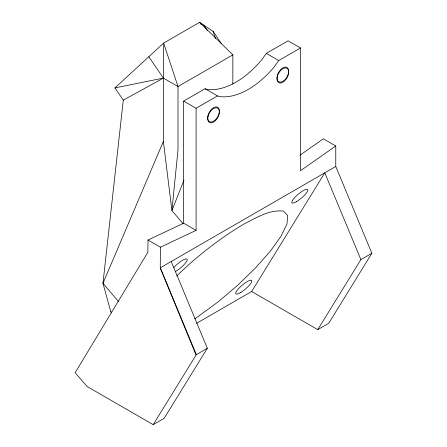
<?xml version="1.0" encoding="UTF-8"?>
<svg xmlns="http://www.w3.org/2000/svg" width="447" height="447" viewBox="0 0 447 447"><rect width="100%" height="100%" fill="white"/><g stroke="black" fill="none" stroke-linecap="round" stroke-linejoin="round"><path stroke-width="0.67" d="M300.501 47.985L278.738 60.546L273.905 67.29A77.571 44.784 -60 0 1 219.097 96.507L217.505 95.904L196.082 108.269L196.082 230.378L183.656 223.204L183.656 101.095L205.078 88.73L206.67 89.333A77.571 44.784 -60 0 0 261.478 60.116L266.311 53.372L288.075 40.811L300.501 47.985L300.501 170.715L335.77 145.979L323.343 138.805L300.021 155.165M207.33 348.274L164.166 418.319L153.198 424.65L87.12 386.504L75.124 372.714L147.828 252.371L148.013 240.033L160.439 247.202L160.255 267.831L195.965 354.84L207.33 348.274L171.223 261.501M221.371 43.538L213.029 31.29L199.574 22.35L163.652 43.085L114.94 87.919L123.283 100.167L102.961 283.32L110.806 311.721L111.627 312.827M183.985 180.202L171.905 210.587L182.974 223.589M163.373 141.436L171.905 210.587L177.995 149.885L177.995 86.539L163.652 43.085L163.373 141.436L102.961 283.32L118.461 301.524M153.198 424.65L196.362 354.605L160.255 267.831L335.77 166.496L335.77 145.979M251.661 291.505L324.796 172.833L360.902 259.612L317.739 329.651L251.661 291.505L196.641 323.27M335.77 166.496L371.876 253.276L328.713 323.321L317.739 329.651M176.777 275.95C196.943 256.103 219.538 238.759 243.732 224.103C256.142 218.007 268.954 209.503 283.404 211.09L287.756 215.566L286.913 224.193L280.923 236.39L270.2 251.315L255.472 267.96L237.743 285.186L218.22 301.82L194.769 318.94M201.267 24.54L199.574 22.35L232.848 54.869L177.995 86.539L163.373 78.096L148.817 56.741M360.902 259.612L371.876 253.276M123.283 100.167L163.373 78.096L114.94 87.919M148.013 240.033L183.656 223.204M160.439 247.202L196.082 230.378M266.311 53.372L278.738 60.546M205.078 88.73L217.505 95.904M183.656 101.095L196.082 108.269M110.806 311.721L111.689 312.76M203.67 25.071L207.604 30.843M213.029 31.29L215.51 38.531M232.848 54.869L232.848 84.109M173.693 267.624A10.342 2.514 -40.2 0 1 184.326 259.416A10.342 2.514 -40.2 0 1 185.958 262.367A10.342 2.514 -40.2 0 1 175.749 271.351M207.9 116.84L207.704 118.701A8.275 4.777 -60 0 0 213.554 122.081A8.275 4.777 -60 0 0 219.404 111.946L219.203 110.314A8.275 4.777 -60 0 0 213.554 108.571A8.275 4.777 -60 0 0 207.9 116.84M219.404 111.068L219.203 112.929A8.275 4.777 -60 0 1 213.554 121.198A8.275 4.777 -60 0 1 207.9 119.455L207.704 117.824A8.275 4.777 -60 0 1 213.554 107.688A8.275 4.777 -60 0 1 219.404 111.068M277.196 76.996L276.995 78.856A8.275 4.777 -60 0 0 282.845 82.237A8.275 4.777 -60 0 0 288.695 72.101L288.494 70.47A8.275 4.777 -60 0 0 282.845 68.721A8.275 4.777 -60 0 0 277.196 76.996M288.695 71.218L288.494 73.085A8.275 4.777 -60 0 1 282.845 81.354A8.275 4.777 -60 0 1 277.196 79.611L276.995 77.974A8.275 4.777 -60 0 1 282.845 67.843A8.275 4.777 -60 0 1 288.695 71.218M296.422 201.681A10.342 2.514 -40.2 0 0 307.854 189.751A10.342 2.514 -40.2 0 0 295.188 197.066A10.342 2.514 -40.2 0 0 296.422 201.681M240.341 292.679A10.342 2.514 -40.2 0 0 251.773 280.75A10.342 2.514 -40.2 0 0 239.106 288.064A10.342 2.514 -40.2 0 0 240.341 292.679"/></g></svg>
